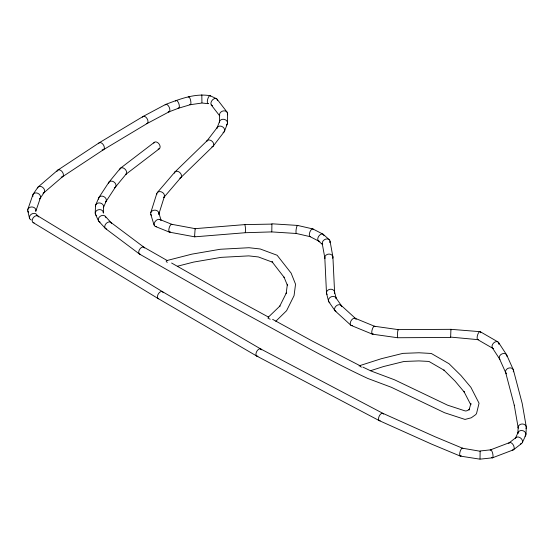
<?xml version="1.0" encoding="UTF-8"?>
<svg xmlns="http://www.w3.org/2000/svg" width="554" height="554" viewBox="0 0 554 554"><rect width="100%" height="100%" fill="white"/><g stroke="black" fill="none" stroke-linecap="round" stroke-linejoin="round"><path stroke-width="0.83" d="M219.398 122.282L219.488 114.692M227.521 122.877L227.625 113.771M95.191 213.055L95.537 205.769M103.342 212.833L103.626 206.746M517.851 433.47L518.17 427.12M525.94 434.426L526.3 427.293M480.013 458.961L480.145 450.984L490.602 449.841M450.734 337.109L477.839 339.644M194.904 236.226L194.717 236.835L169.531 232.168M310.178 236.662L296.376 233.49L271.792 231.918L271.924 223.802L297.56 225.423L312.775 228.92M469.044 410.085L470.879 403.464L470.858 404.704M150.778 212.611L156.83 193.408M164.358 196.566L158.756 214.343A4.1 3.345 0.2 0 0 153.922 210.201A4.1 3.345 0.2 0 0 151.561 215.561M27.818 209.426L32.921 194.648M40.463 197.709L35.747 211.358A4.093 3.338 3.2 0 0 31.142 206.981A4.093 3.338 3.2 0 0 28.517 212.203M271.785 231.904L245.346 232.715L194.717 236.835L194.599 236.17L195.14 228.65L244.882 224.599L271.966 224.1M217.078 127.898L219.613 121.271M224.508 131.222L227.382 123.694M95.717 204.959L98.764 197.82M103.446 207.549L106.188 201.137M518.059 432.466L515.317 438.443A4.107 3.019 39.9 0 1 521.3 438.664A4.107 3.019 39.9 0 1 520.407 443.962M522.38 442.528L525.739 435.222M469.169 409.711L469.467 409.219M244.84 224.64C245.491 226.468 245.844 231.662 245.187 232.368M99.048 197.293L108.965 182.148M105.904 201.663L115.564 186.913M33.205 194.122L37.845 187.314M40.11 198.429L44.237 192.37M206.967 140.889L217.452 127.198M213.276 146.027L224.211 131.734M109.083 182.003L120.183 168.485M115.447 187.058L126.125 174.06M157.322 192.557L174.925 171.989M163.859 197.418L180.923 177.481M469.591 409.074C469.148 409.309 467.112 411.248 465.277 410.964L447.597 405.182L394.517 379.788L371.083 371.014L362.828 367.073M175.05 171.858L207.217 140.612M180.791 177.612L213.027 146.304M268.074 317.428L280.005 305.94L279.562 306.556L286.397 292.865L286.155 293.648L287.374 284.25L287.561 285.677L283.994 277.048L284.292 277.561L272.007 261.73L272.783 262.298L258.372 256.952L248.76 255.879L221.212 257.354L193.658 262.077L177.363 266.252M275.774 321.306L286.584 310.704L294.063 295.642L295.545 284.216L291.141 273.143L277.125 255.256L260.228 248.981L248.995 247.721L220.319 249.258L191.954 254.127L167.107 260.484M38.219 186.906L57.664 170.223M43.863 192.778L62.671 176.636M509.216 442.791L516.003 437.549M513.544 449.73L521.695 443.422M120.44 168.236L154.372 142.295M125.869 174.316L159.413 148.673M57.796 170.126L99.166 142.814L143.195 116.409L165.625 104.443M62.54 176.733L103.577 149.642M103.446 149.719L147.26 123.445M147.135 123.521L169.108 111.804M165.743 104.394C179.794 99.076 194.821 93.114 210.077 95.703M168.991 111.86L178.63 108.182M490.525 449.855L509.597 442.591M492.478 457.812L513.163 449.931M359.324 365.772L381.284 358.722L402.91 353.369L418.99 352.773L431.296 353.466L449.045 363.736L461.025 375.564L470.9 387.336L479.051 403.222L476.53 413.513L475.748 414.6L471.288 417.785L465.014 419.433L444.578 412.737L391.366 387.288L367.821 378.465C333.418 362.482 300.413 343.702 267.104 325.586L221.441 300.711L139.546 254.092M370.584 370.695L383.513 366.547L404.053 361.464L418.928 360.91L428.935 361.437L444.28 370.342L443.879 370.051L455.049 381.076L464.321 392.128L464.003 391.636L470.678 404.545M178.533 108.21L190.417 104.685M190.341 104.706L201.975 103.023L207.985 103.66M492.402 457.826L479.965 459.169L460.402 456.115M480.117 331.673L450.942 329.325L398.181 329.609L374.497 326.258M372.44 334.173L397.62 337.739L450.631 337.455L450.928 329.332L451.025 329.872M462.465 448.214L480.2 451.247M171.712 224.301L195.14 228.65L195.243 229.058M160.085 219.592L171.802 224.328M155.3 226.427L169.441 232.14M355.169 318.294L374.58 326.278M351.284 325.489L372.35 334.152M462.638 448.262L435.112 436.781L382.932 413.36L260.671 348.93M460.229 456.067L431.815 444.211L379.379 420.68L256.855 356.111M210.25 95.766L216.462 98.674M360.55 365.986L312.214 341.022L272.616 319.339M312.982 228.996L322.996 234.176M309.97 236.593L318.682 241.094M268.773 317.241L225.388 293.606L171.602 263.025M143.95 247.25L167.183 260.512M480.297 331.728L497.88 341.88M477.652 339.588L493.039 348.473M260.796 348.999L162.467 291.674L37.935 215.991M256.731 356.042L158.257 298.627L33.088 222.556M110.779 222.355L144.082 247.34M105.53 228.58L139.414 254.002M323.259 234.349L329.208 239.667M318.411 240.921L322.497 244.57M340.98 305.226L355.682 318.626M335.191 310.946L350.89 325.26M105.232 216.233L111.035 222.59M98.854 221.309L105.274 228.338M216.988 99.09L227.147 112.227M211.247 104.948L219.585 115.731M335.863 297.664L341.361 305.635M328.896 301.882L334.948 310.662M498.538 342.462L506.626 354.844M492.284 347.739L499.673 359.061M95.399 214.273L98.522 220.831M506.716 355.017L513.233 369.587M499.473 358.722L505.788 372.849M201.822 94.831L201.933 102.753M158.776 212.688L161.048 220.07M150.757 214.266L154.088 225.132M513.385 369.968L522.18 403.367L526.272 426.878M505.587 372.267L514.299 405.348M334.526 291.75L336.271 298.578M326.541 293.329L328.494 300.961M27.783 210.873L29.445 218.096M514.244 405.147L518.191 427.743M330.025 241.004L332.899 256.862M322.227 243.559L324.873 258.136M332.919 257.07L334.588 292.166M324.81 257.728L326.486 292.921M119.671 169.884A4.079 2.846 46.4 0 1 124.698 168.832A4.079 2.846 46.4 0 1 125.412 174.6M153.797 143.14A4.065 2.652 52.6 0 1 159.088 143.998A4.065 2.652 52.6 0 1 158.119 149.095M106.721 229.017A4.072 2.798 -48 0 1 106.029 223.643A4.072 2.798 -48 0 1 111.513 223.567M99.471 221.801A4.079 3.095 -34.4 0 1 100.295 216.219A4.079 3.095 -34.4 0 1 105.8 217.466M100.039 222.057A4.079 3.095 -34.4 0 1 99.651 221.898M108.522 183.644A4.065 3.054 36.4 0 1 113.605 181.76A4.065 3.054 36.4 0 1 115.024 187.453M114.858 187.564A4.065 3.054 36.4 0 1 114.304 187.813M98.626 199.232A4.072 3.172 28.3 0 1 103.515 196.462A4.072 3.172 28.3 0 1 105.495 202.106M95.579 206.393A4.079 3.296 13.2 0 1 100.045 202.986A4.079 3.296 13.2 0 1 103.356 207.736M96.694 215.707A4.086 3.317 -11.9 0 1 97.739 209.952A4.086 3.317 -11.9 0 1 103.3 213.041M359.068 365.945A4.065 1.614 72.2 0 1 361.312 367.267M140.474 254.341A4.072 2.493 -56.8 0 1 139.643 249.348A4.072 2.493 -56.8 0 1 144.573 247.977M166.055 261.017A4.065 1.343 75.6 0 1 166.463 261.398L166.567 261.53A4.065 1.343 75.6 0 1 167.169 262.561M268.011 318.529A4.065 2.846 46.1 0 1 269.085 318.73L269.306 318.806A4.065 2.846 46.1 0 1 270.165 319.256M158.673 298.807A4.065 2.382 -59.2 0 1 158.479 293.668A4.065 2.382 -59.2 0 1 162.987 292.235M163.125 292.547A4.065 2.382 -59.2 0 1 163.181 292.713M257.922 356.194A4.065 2.299 -61 0 1 256.516 351.866A4.065 2.299 -61 0 1 261.121 349.297M261.218 349.415A4.065 2.299 -61 0 1 261.433 349.858M380.217 420.77A4.065 2.14 -64.1 0 1 379.282 415.978A4.065 2.14 -64.1 0 1 383.583 414.108M461.226 455.741A4.1 1.44 -74.6 0 1 459.91 452.32A4.1 1.44 -74.6 0 1 462.86 448.463M490.2 450.18A4.107 1.26 76.9 0 1 492.804 453.913A4.107 1.26 76.9 0 1 491.682 457.424M509.112 442.895A4.1 2.299 61.4 0 1 513.662 445.707A4.1 2.299 61.4 0 1 512.235 449.973M508.773 443.415A4.1 2.299 61.4 0 1 508.842 443.269M517.865 433.47A4.079 3.296 14.1 0 1 523.301 430.839A4.079 3.296 14.1 0 1 524.991 436.247M518.281 428.152A4.065 3.324 -2.2 0 1 522.526 423.99A4.065 3.324 -2.2 0 1 525.995 428.512M506.121 373.368A4.065 3.255 -19.5 0 1 509.057 367.974A4.065 3.255 -19.5 0 1 513.288 371.831M506.578 373.811A4.065 3.255 -19.5 0 1 506.411 373.673M499.93 359.366A4.065 3.165 -28.7 0 1 502.056 353.861A4.065 3.165 -28.7 0 1 506.965 356.402M493.365 348.632A4.113 2.825 -48.2 0 1 493.572 343.065A4.113 2.825 -48.2 0 1 498.822 343.141M498.863 343.328A4.113 2.825 -48.2 0 1 498.884 344.346M478.351 339.602A4.19 1.524 -74 0 1 477.735 334.554A4.19 1.524 -74 0 1 480.796 332.781M397.689 337.698A4.079 0.388 -86.2 0 1 397.55 333.169A4.079 0.388 -86.2 0 1 398.298 329.935M373.23 333.833A4.107 1.399 -75.2 0 1 372.039 330.177A4.107 1.399 -75.2 0 1 374.926 326.631M352.628 325.503A4.107 2.431 -58.6 0 1 350.848 321.182A4.107 2.431 -58.6 0 1 355.869 318.889M355.945 319.035A4.107 2.431 -58.6 0 1 356.077 319.353M335.987 311.452A4.072 2.964 -41.5 0 1 336.347 305.801A4.072 2.964 -41.5 0 1 341.763 306.708M329.831 302.706A4.079 3.22 -25 0 1 330.53 297.124A4.079 3.22 -25 0 1 336.299 298.786M327.089 294.465A4.072 3.31 -8.6 0 1 330.073 289.264A4.072 3.31 -8.6 0 1 334.381 293.405M324.921 258.337A4.065 3.31 -6.5 0 1 329.034 254.071A4.065 3.31 -6.5 0 1 332.712 258.309M322.691 244.639A4.127 3.179 -31.4 0 1 325.821 239.086A4.127 3.179 -31.4 0 1 329.838 242.673M318.82 241.163A4.086 2.535 -55.9 0 1 319.374 235.408A4.086 2.535 -55.9 0 1 323.924 235.734M319.838 241.288A4.086 2.535 -55.9 0 1 319.132 241.26M310.524 236.683A4.1 1.766 -70.3 0 1 309.977 231.787A4.1 1.766 -70.3 0 1 313.446 229.585M296.653 233.352A4.086 0.81 -81.8 0 1 296.196 229.162A4.086 0.81 -81.8 0 1 297.81 225.762M170.376 231.828A4.086 1.482 -74 0 1 169.102 228.179A4.086 1.482 -74 0 1 172.169 224.689M156.463 226.724A4.252 2.929 -47.9 0 1 155.023 221.676A4.252 2.929 -47.9 0 1 160.909 220.284M156.74 194.634A4.086 3.165 29.8 0 1 161.588 191.954A4.086 3.165 29.8 0 1 163.721 197.563M174.378 173.173A4.065 2.915 43.3 0 1 179.579 172.308A4.065 2.915 43.3 0 1 180.341 177.938M179.995 178.09A4.065 2.915 43.3 0 1 179.808 178.146M206.628 141.561A4.072 2.95 41.8 0 1 212.369 141.519A4.072 2.95 41.8 0 1 211.836 146.893M216.995 128.293A4.079 3.165 29.6 0 1 222.833 126.998A4.079 3.165 29.6 0 1 223.082 132.6M219.439 122.704A4.079 3.31 11 0 1 224.384 119.401A4.079 3.31 11 0 1 226.863 124.608M226.565 124.927A4.079 3.31 11 0 1 226.392 125.066M219.709 115.682A4.113 3.289 -20 0 1 223.601 110.869A4.113 3.289 -20 0 1 227.382 114.817M211.87 105.502A4.127 2.673 -53 0 1 212.916 99.526A4.127 2.673 -53 0 1 217.438 100.669M212.528 105.731A4.127 2.673 -53 0 1 212.023 105.579M208.574 103.515A4.134 1.413 -75.1 0 1 207.653 99.367A4.134 1.413 -75.1 0 1 210.513 96.084M188.215 97.213A4.079 1.177 77.7 0 1 190.638 100.496A4.079 1.177 77.7 0 1 189.766 104.422M175.438 101.112A4.072 1.676 71.3 0 1 178.79 103.501A4.072 1.676 71.3 0 1 178.083 108.182M165.147 104.928A4.072 2.05 65.7 0 1 169.282 107.386A4.072 2.05 65.7 0 1 168.167 111.866M142.51 117.206A4.065 2.327 60.5 0 1 147.025 118.549A4.065 2.327 60.5 0 1 146.568 123.68M98.508 143.721A4.065 2.445 57.8 0 1 103.529 145.072A4.065 2.445 57.8 0 1 102.144 149.843M57 171.428A4.072 2.631 53.2 0 1 60.199 170.12A4.072 2.631 53.2 0 1 63.35 174.323A4.072 2.631 53.2 0 1 61.196 177.038M37.527 188A4.079 2.957 42 0 1 42.845 187.494A4.079 2.957 42 0 1 43.551 192.993M43.385 193.083A4.079 2.957 42 0 1 43.018 193.221M32.88 196.49A4.072 3.192 27 0 1 37.589 193.201A4.072 3.192 27 0 1 39.542 199.011M31.225 219.959A4.093 3.192 -28.2 0 1 31.294 214.246A4.093 3.192 -28.2 0 1 37.208 215.811M34.113 222.874A4.086 2.728 -50.7 0 1 32.998 218.11A4.086 2.728 -50.7 0 1 38.323 216.323M38.531 216.607A4.086 2.728 -50.7 0 1 38.683 216.933"/></g></svg>
